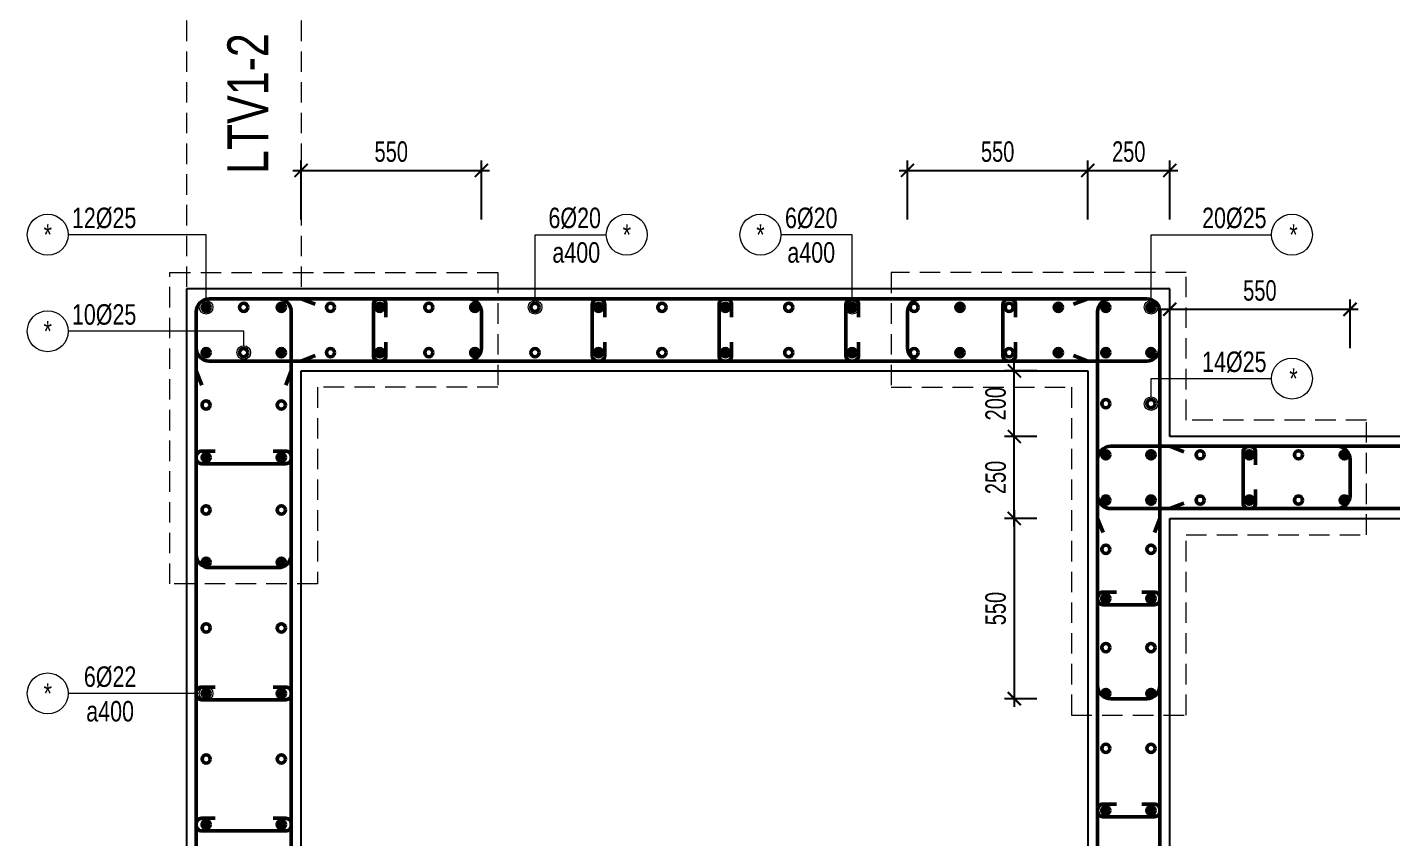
# Model space of a CAD drawing. Header units: millimetres. Extents: x -17374 to 181693, y -29783 to 15580.
# Drawn here: x 93423 to 97585, y 10256 to 12728 of the extents above; entities that cross this region are included whole.
import ezdxf
from ezdxf.enums import TextEntityAlignment as Align

# ---------------------------------------------------------------- set-up
doc = ezdxf.new("R2010")
doc.units = ezdxf.units.MM
doc.header["$LTSCALE"] = 250
doc.header["$MEASUREMENT"] = 0
doc.linetypes.add('HIDDEN', pattern=[0.375, 0.25, -0.125])
for name, color, linetype, lineweight in [('CDC.02.DIM', 1, 'Continuous', 18), ('CDC.03.BORDER', 3, 'Continuous', 25), ('CDC.04.HIDDEN', 8, 'HIDDEN', 15), ('CDC.05.STEEL', 4, 'Continuous', 50), ('CDC.06.TEXT', 2, 'Continuous', 18), ('CDC.11.NOTE', 8, 'Continuous', 18), ('CDC.14.STEELNUM', 9, 'Continuous', 18), ('STEEL_NODE', 6, 'Continuous', 50)]:
    doc.layers.add(name, color=color, linetype=linetype, lineweight=lineweight)
doc.styles.add('KC_SMTEXT', font='arial.ttf', dxfattribs={"width": 0.7})
doc.styles.add('KCS_SMTEXT', font='arial.ttf', dxfattribs={"width": 0.7})
doc.dimstyles.new('KCS_DIM25', dxfattribs={"dimscale": 25, "dimtxt": 2.5, "dimasz": 1.6, "dimexe": 1.2, "dimexo": 0, "dimgap": 1, "dimtad": 1, "dimdec": 0, "dimzin": 0, "dimdsep": 46, "dimtxsty": 'KCS_SMTEXT', "dimblk": 'ARCHTICK', "dimcen": 0, "dimdle": 1, "dimclrd": 1, "dimclre": 1, "dimclrt": 2, "dimadec": 0, "dimazin": 0, "dimtfac": 1, "dimtdec": 0, "dimtix": 1, "dimtmove": 2, "dimatfit": 3, "dimfxl": 1, "dimtolj": 1, "dimtzin": 0, "dimarcsym": 0})

# ---------------------------------------------------------------- blocks, each defined once
blk = doc.blocks.new('_ArchTick')
at = {"color": 0, "linetype": 'ByBlock', "const_width": 0.15}
blk.add_lwpolyline([(-0.5, -0.5), (0.5, 0.5)], dxfattribs=at)
blk = doc.blocks.new('*D219')
at = {"layer": 'CDC.02.DIM', "color": 1, "lineweight": -2, "transparency": 16777216}
for p, q in [((96434.2, 11204.8), (96434.2, 11504.8)), ((96502.4, 11479.8), (96404.2, 11479.8)), ((96502.4, 11229.8), (96404.2, 11229.8))]:
    blk.add_line(p, q, dxfattribs=at)
at = {"layer": 'Defpoints', "color": 0, "transparency": 16777216}
for p in [(96434.2, 11479.8), (96502.4, 11479.8), (96502.4, 11229.8)]:
    blk.add_point(p, dxfattribs=at)
at = {"layer": 'CDC.02.DIM', "color": 1, "lineweight": -2, "transparency": 16777216, "xscale": 40, "yscale": 40, "zscale": 40}
for p, rotation in [((96434.2, 11479.8), 90), ((96434.2, 11229.8), 270)]:
    blk.add_blockref('_ArchTick', p, dxfattribs=dict(at, rotation=rotation))
at = {"layer": 'CDC.02.DIM', "color": 2, "transparency": 16777216, "insert": (96377.3, 11354.8), "char_height": 62.5, "attachment_point": 5, "rotation": 90, "style": 'KCS_SMTEXT'}
blk.add_mtext('\\A1;250', dxfattribs=at)
blk = doc.blocks.new('*D224')
at = {"layer": 'CDC.02.DIM', "color": 1, "lineweight": -2, "transparency": 16777216}
for p, q in [((94258.3, 12142.2), (94258.3, 12321.7)), ((94808.3, 12142.2), (94808.3, 12321.7)), ((94233.3, 12291.7), (94833.3, 12291.7))]:
    blk.add_line(p, q, dxfattribs=at)
at = {"layer": 'Defpoints', "color": 0, "transparency": 16777216}
for p in [(94808.3, 12291.7), (94258.3, 12142.2), (94808.3, 12142.2)]:
    blk.add_point(p, dxfattribs=at)
at = {"layer": 'CDC.02.DIM', "color": 1, "lineweight": -2, "transparency": 16777216, "xscale": 40, "yscale": 40, "zscale": 40, "rotation": 180}
blk.add_blockref('_ArchTick', (94258.3, 12291.7), dxfattribs=at)
at = {"layer": 'CDC.02.DIM', "color": 1, "lineweight": -2, "transparency": 16777216, "xscale": 40, "yscale": 40, "zscale": 40}
blk.add_blockref('_ArchTick', (94808.3, 12291.7), dxfattribs=at)
at = {"layer": 'CDC.02.DIM', "color": 2, "transparency": 16777216, "insert": (94533.3, 12348.6), "char_height": 62.5, "attachment_point": 5, "style": 'KCS_SMTEXT'}
blk.add_mtext('\\A1;550', dxfattribs=at)
blk = doc.blocks.new('*D225')
at = {"layer": 'CDC.02.DIM', "color": 1, "lineweight": -2, "transparency": 16777216}
for p, q in [((96108.3, 12142.2), (96108.3, 12321.7)), ((96658.3, 12142.2), (96658.3, 12321.7)), ((96083.3, 12291.7), (96683.3, 12291.7))]:
    blk.add_line(p, q, dxfattribs=at)
at = {"layer": 'Defpoints', "color": 0, "transparency": 16777216}
for p in [(96658.3, 12291.7), (96108.3, 12142.2), (96658.3, 12142.2)]:
    blk.add_point(p, dxfattribs=at)
at = {"layer": 'CDC.02.DIM', "color": 1, "lineweight": -2, "transparency": 16777216, "xscale": 40, "yscale": 40, "zscale": 40, "rotation": 180}
blk.add_blockref('_ArchTick', (96108.3, 12291.7), dxfattribs=at)
at = {"layer": 'CDC.02.DIM', "color": 1, "lineweight": -2, "transparency": 16777216, "xscale": 40, "yscale": 40, "zscale": 40}
blk.add_blockref('_ArchTick', (96658.3, 12291.7), dxfattribs=at)
at = {"layer": 'CDC.02.DIM', "color": 2, "transparency": 16777216, "insert": (96383.3, 12348.6), "char_height": 62.5, "attachment_point": 5, "style": 'KCS_SMTEXT'}
blk.add_mtext('\\A1;550', dxfattribs=at)
blk = doc.blocks.new('*D226')
at = {"layer": 'CDC.02.DIM', "color": 1, "lineweight": -2, "transparency": 16777216}
for p, q in [((96883.3, 11867.9), (97483.3, 11867.9)), ((96908.3, 11748.9), (96908.3, 11897.9)), ((97458.3, 11748.9), (97458.3, 11897.9))]:
    blk.add_line(p, q, dxfattribs=at)
at = {"layer": 'Defpoints', "color": 0, "transparency": 16777216}
for p in [(97458.3, 11867.9), (96908.3, 11748.9), (97458.3, 11748.9)]:
    blk.add_point(p, dxfattribs=at)
at = {"layer": 'CDC.02.DIM', "color": 1, "lineweight": -2, "transparency": 16777216, "xscale": 40, "yscale": 40, "zscale": 40, "rotation": 180}
blk.add_blockref('_ArchTick', (96908.3, 11867.9), dxfattribs=at)
at = {"layer": 'CDC.02.DIM', "color": 1, "lineweight": -2, "transparency": 16777216, "xscale": 40, "yscale": 40, "zscale": 40}
blk.add_blockref('_ArchTick', (97458.3, 11867.9), dxfattribs=at)
at = {"layer": 'CDC.02.DIM', "color": 2, "transparency": 16777216, "insert": (97183.3, 11924.9), "char_height": 62.5, "attachment_point": 5, "style": 'KCS_SMTEXT'}
blk.add_mtext('\\A1;550', dxfattribs=at)
blk = doc.blocks.new('*D215')
at = {"layer": 'CDC.02.DIM', "color": 1, "lineweight": -2, "transparency": 16777216}
for p, q in [((96434.2, 11254.8), (96434.2, 10654.8)), ((96502.4, 11229.8), (96404.2, 11229.8)), ((96502.4, 10679.8), (96404.2, 10679.8))]:
    blk.add_line(p, q, dxfattribs=at)
at = {"layer": 'Defpoints', "color": 0, "transparency": 16777216}
for p in [(96502.4, 11229.8), (96434.2, 10679.8), (96502.4, 10679.8)]:
    blk.add_point(p, dxfattribs=at)
at = {"layer": 'CDC.02.DIM', "color": 1, "lineweight": -2, "transparency": 16777216, "xscale": 40, "yscale": 40, "zscale": 40}
for p, rotation in [((96434.2, 11229.8), 90), ((96434.2, 10679.8), 270)]:
    blk.add_blockref('_ArchTick', p, dxfattribs=dict(at, rotation=rotation))
at = {"layer": 'CDC.02.DIM', "color": 2, "transparency": 16777216, "insert": (96377.3, 10954.8), "char_height": 62.5, "attachment_point": 5, "rotation": 90, "style": 'KCS_SMTEXT'}
blk.add_mtext('\\A1;550', dxfattribs=at)
blk = doc.blocks.new('*D526')
at = {"layer": 'CDC.02.DIM', "color": 1, "lineweight": -2, "transparency": 16777216}
for p, q in [((96434.2, 11454.8), (96434.2, 11704.8)), ((96502.4, 11679.8), (96404.2, 11679.8)), ((96502.4, 11479.8), (96404.2, 11479.8))]:
    blk.add_line(p, q, dxfattribs=at)
at = {"layer": 'Defpoints', "color": 0, "transparency": 16777216}
for p in [(96434.2, 11679.8), (96502.4, 11679.8), (96502.4, 11479.8)]:
    blk.add_point(p, dxfattribs=at)
at = {"layer": 'CDC.02.DIM', "color": 1, "lineweight": -2, "transparency": 16777216, "xscale": 40, "yscale": 40, "zscale": 40}
for p, rotation in [((96434.2, 11679.8), 90), ((96434.2, 11479.8), 270)]:
    blk.add_blockref('_ArchTick', p, dxfattribs=dict(at, rotation=rotation))
at = {"layer": 'CDC.02.DIM', "color": 2, "transparency": 16777216, "insert": (96377.3, 11579.8), "char_height": 62.5, "attachment_point": 5, "rotation": 90, "style": 'KCS_SMTEXT'}
blk.add_mtext('\\A1;200', dxfattribs=at)
blk = doc.blocks.new('*D527')
at = {"layer": 'CDC.02.DIM', "color": 1, "lineweight": -2, "transparency": 16777216}
for p, q in [((96658.3, 12142.2), (96658.3, 12321.7)), ((96908.3, 12142.2), (96908.3, 12321.7)), ((96633.3, 12291.7), (96933.3, 12291.7))]:
    blk.add_line(p, q, dxfattribs=at)
at = {"layer": 'Defpoints', "color": 0, "transparency": 16777216}
for p in [(96908.3, 12291.7), (96658.3, 12142.2), (96908.3, 12142.2)]:
    blk.add_point(p, dxfattribs=at)
at = {"layer": 'CDC.02.DIM', "color": 1, "lineweight": -2, "transparency": 16777216, "xscale": 40, "yscale": 40, "zscale": 40, "rotation": 180}
blk.add_blockref('_ArchTick', (96658.3, 12291.7), dxfattribs=at)
at = {"layer": 'CDC.02.DIM', "color": 1, "lineweight": -2, "transparency": 16777216, "xscale": 40, "yscale": 40, "zscale": 40}
blk.add_blockref('_ArchTick', (96908.3, 12291.7), dxfattribs=at)
at = {"layer": 'CDC.02.DIM', "color": 2, "transparency": 16777216, "insert": (96783.3, 12348.6), "char_height": 62.5, "attachment_point": 5, "style": 'KCS_SMTEXT'}
blk.add_mtext('\\A1;250', dxfattribs=at)

msp = doc.modelspace()

# ---------------------------------------------------------------- hatches: boundary and pattern name
at = {"layer": 'STEEL_NODE'}
h = msp.add_hatch(color=1, dxfattribs=at)
h.dxf.hatch_style = 1
h.paths.add_polyline_path([(93981, 11873.9, 1), (93956, 11873.9, 1)])
h = msp.add_hatch(color=1, dxfattribs=at)
h.dxf.hatch_style = 1
h.paths.add_polyline_path([(93956, 11873.9, -1), (93981, 11873.9, -1)])
h = msp.add_hatch(color=1, dxfattribs=at)
h.dxf.hatch_style = 1
h.paths.add_polyline_path([(94185.6, 11873.9, -1), (94210.6, 11873.9, -1)])
h = msp.add_hatch(color=1, dxfattribs=at)
h.dxf.hatch_style = 1
h.paths.add_polyline_path([(94210.6, 11873.9, 1), (94185.6, 11873.9, 1)])
h = msp.add_hatch(color=1, dxfattribs=at)
h.dxf.hatch_style = 1
h.paths.add_polyline_path([(94485.6, 11873.9, -1), (94510.6, 11873.9, -1)])
h = msp.add_hatch(color=1, dxfattribs=at)
h.dxf.hatch_style = 1
h.paths.add_polyline_path([(94510.6, 11873.9, 1), (94485.6, 11873.9, 1)])
h = msp.add_hatch(color=1, dxfattribs=at)
h.dxf.hatch_style = 1
h.paths.add_polyline_path([(94775.6, 11873.9, -1), (94800.6, 11873.9, -1)])
h = msp.add_hatch(color=1, dxfattribs=at)
h.dxf.hatch_style = 1
h.paths.add_polyline_path([(94800.6, 11873.9, 1), (94775.6, 11873.9, 1)])
h = msp.add_hatch(color=1, dxfattribs=at)
h.dxf.hatch_style = 1
h.paths.add_polyline_path([(95153.07, 11873.9, 1), (95178.07, 11873.9, 1)])
h = msp.add_hatch(color=1, dxfattribs=at)
h.dxf.hatch_style = 1
h.paths.add_polyline_path([(95540.05, 11873.9, 1), (95565.05, 11873.9, 1)])
h = msp.add_hatch(color=1, dxfattribs=at)
h.dxf.hatch_style = 1
h.paths.add_polyline_path([(95927.04, 11873.9, 1), (95952.04, 11873.9, 1)])
h = msp.add_hatch(color=1, dxfattribs=at)
h.dxf.hatch_style = 1
h.paths.add_polyline_path([(96256, 11873.9, 1), (96281, 11873.9, 1)])
h = msp.add_hatch(color=1, dxfattribs=at)
h.dxf.hatch_style = 1
h.paths.add_polyline_path([(96556, 11873.9, 1), (96581, 11873.9, 1)])
h = msp.add_hatch(color=1, dxfattribs=at)
h.dxf.hatch_style = 1
h.paths.add_polyline_path([(96701.01, 11873.9, -1), (96726.01, 11873.9, -1)])
h = msp.add_hatch(color=1, dxfattribs=at)
h.dxf.hatch_style = 1
h.paths.add_polyline_path([(96863.72, 11873.9, 1), (96838.72, 11873.9, 1)])
h = msp.add_hatch(color=1, dxfattribs=at)
h.dxf.hatch_style = 1
h.paths.add_polyline_path([(93981, 11735.73, -1), (93956, 11735.73, -1)])
h = msp.add_hatch(color=1, dxfattribs=at)
h.dxf.hatch_style = 1
h.paths.add_polyline_path([(94185.6, 11735.73, 1), (94210.6, 11735.73, 1)])
h = msp.add_hatch(color=1, dxfattribs=at)
h.dxf.hatch_style = 1
h.paths.add_polyline_path([(94485.6, 11735.73, 1), (94510.6, 11735.73, 1)])
h = msp.add_hatch(color=1, dxfattribs=at)
h.dxf.hatch_style = 1
h.paths.add_polyline_path([(94775.6, 11735.73, 1), (94800.6, 11735.73, 1)])
h = msp.add_hatch(color=1, dxfattribs=at)
h.dxf.hatch_style = 1
h.paths.add_polyline_path([(95153.07, 11735.73, 1), (95178.07, 11735.73, 1)])
h = msp.add_hatch(color=1, dxfattribs=at)
h.dxf.hatch_style = 1
h.paths.add_polyline_path([(95540.05, 11735.73, 1), (95565.05, 11735.73, 1)])
h = msp.add_hatch(color=1, dxfattribs=at)
h.dxf.hatch_style = 1
h.paths.add_polyline_path([(95927.04, 11735.73, 1), (95952.04, 11735.73, 1)])
h = msp.add_hatch(color=1, dxfattribs=at)
h.dxf.hatch_style = 1
h.paths.add_polyline_path([(96256, 11735.73, 1), (96281, 11735.73, 1)])
h = msp.add_hatch(color=1, dxfattribs=at)
h.dxf.hatch_style = 1
h.paths.add_polyline_path([(96556, 11735.73, 1), (96581, 11735.73, 1)])
h = msp.add_hatch(color=1, dxfattribs=at)
h.dxf.hatch_style = 1
h.paths.add_polyline_path([(96726.01, 11735.73, -1), (96701.01, 11735.73, -1)])
h = msp.add_hatch(color=1, dxfattribs=at)
h.dxf.hatch_style = 1
h.paths.add_polyline_path([(96838.72, 11735.73, 1), (96863.72, 11735.73, 1)])
h = msp.add_hatch(color=1, dxfattribs=at)
h.dxf.hatch_style = 1
h.paths.add_polyline_path([(93981, 11415.73, -1), (93956, 11415.73, -1)])
h = msp.add_hatch(color=1, dxfattribs=at)
h.dxf.hatch_style = 1
h.paths.add_polyline_path([(94185.6, 11415.73, 1), (94210.6, 11415.73, 1)])
h = msp.add_hatch(color=1, dxfattribs=at)
h.dxf.hatch_style = 1
h.paths.add_polyline_path([(96701.01, 11423.9, -1), (96726.01, 11423.9, -1)])
h = msp.add_hatch(color=1, dxfattribs=at)
h.dxf.hatch_style = 1
h.paths.add_polyline_path([(96863.72, 11423.9, 1), (96838.72, 11423.9, 1)])
h = msp.add_hatch(color=1, dxfattribs=at)
h.dxf.hatch_style = 1
h.paths.add_polyline_path([(97138.72, 11423.9, -1), (97163.72, 11423.9, -1)])
h = msp.add_hatch(color=1, dxfattribs=at)
h.dxf.hatch_style = 1
h.paths.add_polyline_path([(97428.72, 11423.9, -1), (97453.72, 11423.9, -1)])
h = msp.add_hatch(color=1, dxfattribs=at)
h.dxf.hatch_style = 1
h.paths.add_polyline_path([(96726.01, 11285.73, -1), (96701.01, 11285.73, -1)])
h = msp.add_hatch(color=1, dxfattribs=at)
h.dxf.hatch_style = 1
h.paths.add_polyline_path([(96838.72, 11285.73, 1), (96863.72, 11285.73, 1)])
h = msp.add_hatch(color=1, dxfattribs=at)
h.dxf.hatch_style = 1
h.paths.add_polyline_path([(97163.72, 11285.73, -1), (97138.72, 11285.73, -1)])
h = msp.add_hatch(color=1, dxfattribs=at)
h.dxf.hatch_style = 1
h.paths.add_polyline_path([(97453.72, 11285.73, -1), (97428.72, 11285.73, -1)])
h = msp.add_hatch(color=1, dxfattribs=at)
h.dxf.hatch_style = 1
h.paths.add_polyline_path([(93981, 11095.73, -1), (93956, 11095.73, -1)])
h = msp.add_hatch(color=1, dxfattribs=at)
h.dxf.hatch_style = 1
h.paths.add_polyline_path([(94185.6, 11095.73, 1), (94210.6, 11095.73, 1)])
h = msp.add_hatch(color=1, dxfattribs=at)
h.dxf.hatch_style = 1
h.paths.add_polyline_path([(96726.01, 10985.73, 1), (96701.01, 10985.73, 1)])
h = msp.add_hatch(color=1, dxfattribs=at)
h.dxf.hatch_style = 1
h.paths.add_polyline_path([(96838.72, 10985.73, -1), (96863.72, 10985.73, -1)])
h = msp.add_hatch(color=1, dxfattribs=at)
h.dxf.hatch_style = 1
h.paths.add_polyline_path([(93981, 10695.73, -1), (93956, 10695.73, -1)])
h = msp.add_hatch(color=1, dxfattribs=at)
h.dxf.hatch_style = 1
h.paths.add_polyline_path([(94185.6, 10695.73, 1), (94210.6, 10695.73, 1)])
h = msp.add_hatch(color=1, dxfattribs=at)
h.dxf.hatch_style = 1
h.paths.add_polyline_path([(96726.01, 10695.73, 1), (96701.01, 10695.73, 1)])
h = msp.add_hatch(color=1, dxfattribs=at)
h.dxf.hatch_style = 1
h.paths.add_polyline_path([(96838.72, 10695.73, -1), (96863.72, 10695.73, -1)])
h = msp.add_hatch(color=1, dxfattribs=at)
h.dxf.hatch_style = 1
h.paths.add_polyline_path([(96726.01, 10338.87, 1), (96701.01, 10338.87, 1)])
h = msp.add_hatch(color=1, dxfattribs=at)
h.dxf.hatch_style = 1
h.paths.add_polyline_path([(96838.72, 10338.87, -1), (96863.72, 10338.87, -1)])
h = msp.add_hatch(color=1, dxfattribs=at)
h.dxf.hatch_style = 1
h.paths.add_polyline_path([(93981, 10295.73, -1), (93956, 10295.73, -1)])
h = msp.add_hatch(color=1, dxfattribs=at)
h.dxf.hatch_style = 1
h.paths.add_polyline_path([(94185.6, 10295.73, 1), (94210.6, 10295.73, 1)])

# ---------------------------------------------------------------- linework, layer by layer
at = {"layer": 'CDC.03.BORDER'}
for p, q in [((96908.3, 11929.81), (93908.3, 11929.81)), ((93908.3, 11929.81), (93908.3, 8529.81)), ((96908.3, 11479.81), (96908.3, 11929.81)), ((94258.3, 8879.81), (94258.3, 11679.81)), ((94258.3, 11679.81), (96658.3, 11679.81)), ((96658.3, 11679.81), (96658.3, 8879.81)), ((101818.3, 11479.81), (96908.3, 11479.81)), ((96908.3, 8879.81), (96908.3, 11229.81)), ((96908.3, 11229.81), (99108.3, 11229.81))]:
    msp.add_line(p, q, dxfattribs=at)
at = {"layer": 'CDC.04.HIDDEN'}
for p, q in [((93908.3, 13029.81), (93908.3, 11929.81)), ((94258.3, 13029.81), (94258.3, 11929.81))]:
    msp.add_line(p, q, dxfattribs=at)
for points in [[(94858.3, 11979.81), (94858.3, 11629.81), (94308.3, 11629.81), (94308.3, 11029.81), (93858.3, 11029.81), (93858.3, 11979.81), (94858.3, 11979.81)], [(96958.3, 11179.81), (97508.3, 11179.81), (97508.3, 11529.81), (96958.3, 11529.81), (96958.3, 11979.81), (96058.3, 11979.81), (96058.3, 11629.81), (96608.3, 11629.81), (96608.3, 10629.81), (96958.3, 10629.81), (96958.3, 11179.81)]]:
    msp.add_lwpolyline(points, close=True, dxfattribs=at)
at = {"layer": 'CDC.05.STEEL'}
for points in [[(94188.3, 11079.81, 0.4142136), (94228.3, 11119.81), (94228.3, 11859.81, 0.4142136), (94188.3, 11899.81), (93978.3, 11899.81, 0.4142136), (93938.3, 11859.81), (93938.3, 11119.81, 0.4142136), (93978.3, 11079.81)], [(94808.3, 11859.81, 0.4142136), (94768.3, 11899.81), (93978.3, 11899.81, 0.4142136), (93938.3, 11859.81), (93938.3, 11749.81, 0.4142136), (93978.3, 11709.81), (94768.3, 11709.81, 0.4142136), (94808.3, 11749.81)], [(96877.94, 11859.81, 0.4142136), (96837.94, 11899.81), (96148.3, 11899.81, 0.4142136), (96108.3, 11859.81), (96108.3, 11749.81, 0.4142136), (96148.3, 11709.81), (96837.94, 11709.81, 0.4142136), (96877.94, 11749.81)], [(96838.3, 10679.81, 0.4142136), (96878.3, 10719.81), (96878.3, 11859.81, 0.4142136), (96838.3, 11899.81), (96728.3, 11899.81, 0.4142136), (96688.3, 11859.81), (96688.3, 10719.81, 0.4142136), (96728.3, 10679.81)], [(97458.3, 11409.81, 0.4142136), (97418.3, 11449.81), (96728.3, 11449.81, 0.4142136), (96688.3, 11409.81), (96688.3, 11299.81, 0.4142136), (96728.3, 11259.81), (97418.3, 11259.81, 0.4142136), (97458.3, 11299.81)]]:
    msp.add_lwpolyline(points, format="xyb", close=True, dxfattribs=at)
for points in [[(94301.65, 11883.04), (94258.3, 11899.81), (96658.3, 11899.81), (96614.96, 11883.04)], [(94301.65, 11726.59), (94258.3, 11709.81), (96658.3, 11709.81), (96614.96, 11726.59)], [(93955.08, 11636.47), (93938.3, 11679.81), (93938.3, 8879.81), (93955.07, 8923.16)], [(94211.53, 11636.47), (94228.3, 11679.81), (94228.3, 8879.81), (94211.53, 8923.16)], [(96951.65, 11433.04), (96908.3, 11449.81), (101748.63, 11449.81), (101705.29, 11433.04)], [(96951.65, 11276.59), (96908.3, 11259.81), (101748.63, 11259.81), (101705.29, 11276.59)], [(96705.08, 11186.47), (96688.31, 11229.81), (96688.3, 8879.81), (96705.08, 8923.16)], [(96861.53, 11186.47), (96878.3, 11229.81), (96878.3, 8879.81), (96861.53, 8923.16)]]:
    msp.add_lwpolyline(points, dxfattribs=at)
for points in [[(94517.18, 11843.62), (94517.18, 11882.99, 0.4142136), (94500.93, 11899.24), (94495.28, 11899.24, 0.4142136), (94479.03, 11882.99), (94479.03, 11726.07, 0.4142136), (94495.28, 11709.81), (94500.93, 11709.81, 0.4142136), (94517.18, 11726.07), (94517.18, 11767.86)], [(95184.65, 11843.62), (95184.65, 11882.99, 0.4142136), (95168.39, 11899.24), (95162.75, 11899.24, 0.4142136), (95146.49, 11882.99), (95146.49, 11726.07, 0.4142136), (95162.75, 11709.81), (95168.39, 11709.81, 0.4142136), (95184.65, 11726.07), (95184.65, 11767.86)], [(95571.63, 11843.62), (95571.63, 11882.99, 0.4142136), (95555.38, 11899.24), (95549.73, 11899.24, 0.4142136), (95533.48, 11882.99), (95533.48, 11726.07, 0.4142136), (95549.73, 11709.81), (95555.38, 11709.81, 0.4142136), (95571.63, 11726.07), (95571.63, 11767.86)], [(95958.62, 11843.62), (95958.62, 11882.99, 0.4142136), (95942.36, 11899.24), (95936.72, 11899.24, 0.4142136), (95920.46, 11882.99), (95920.46, 11726.07, 0.4142136), (95936.72, 11709.81), (95942.36, 11709.81, 0.4142136), (95958.62, 11726.07), (95958.62, 11767.86)], [(96437.58, 11843.62), (96437.58, 11882.99, 0.4142136), (96421.32, 11899.24), (96415.68, 11899.24, 0.4142136), (96399.43, 11882.99), (96399.43, 11726.07, 0.4142136), (96415.68, 11709.81), (96421.32, 11709.81, 0.4142136), (96437.58, 11726.07), (96437.58, 11767.86)], [(97170.3, 11393.62), (97170.3, 11432.99, 0.4142136), (97154.04, 11449.24), (97148.4, 11449.24, 0.4142136), (97132.15, 11432.99), (97132.15, 11276.07, 0.4142136), (97148.4, 11259.81), (97154.04, 11259.81, 0.4142136), (97170.3, 11276.07), (97170.3, 11317.86)], [(94172.68, 11434.9), (94212.05, 11434.9, -0.4142136), (94228.3, 11418.64), (94228.3, 11413, -0.4142136), (94212.05, 11396.74), (93954.56, 11396.74, -0.4142136), (93938.3, 11413), (93938.3, 11418.64, -0.4142136), (93954.56, 11434.9), (93996.35, 11434.9)], [(96822.68, 11004.8), (96862.05, 11004.8, -0.4142136), (96878.3, 10988.55), (96878.3, 10982.9, -0.4142136), (96862.05, 10966.65), (96704.56, 10966.65, -0.4142136), (96688.3, 10982.9), (96688.3, 10988.55, -0.4142136), (96704.56, 11004.8), (96746.35, 11004.8)], [(94172.68, 10714.9), (94212.05, 10714.9, -0.4142136), (94228.3, 10698.64), (94228.3, 10693, -0.4142136), (94212.05, 10676.74), (93954.56, 10676.74, -0.4142136), (93938.3, 10693), (93938.3, 10698.64, -0.4142136), (93954.56, 10714.9), (93996.35, 10714.9)], [(96822.68, 10357.95), (96862.05, 10357.95, -0.4142136), (96878.3, 10341.69), (96878.3, 10336.05, -0.4142136), (96862.05, 10319.79), (96704.56, 10319.79, -0.4142136), (96688.3, 10336.05), (96688.3, 10341.69, -0.4142136), (96704.56, 10357.95), (96746.35, 10357.95)], [(94172.68, 10314.9), (94212.05, 10314.9, -0.4142136), (94228.3, 10298.64), (94228.3, 10293, -0.4142136), (94212.05, 10276.74), (93954.56, 10276.74, -0.4142136), (93938.3, 10293), (93938.3, 10298.64, -0.4142136), (93954.56, 10314.9), (93996.35, 10314.9)]]:
    msp.add_lwpolyline(points, format="xyb", dxfattribs=at)
at = {"layer": 'CDC.11.NOTE', "color": 1}
msp.add_line((93947.67, 10695.82), (93547.95, 10695.82), dxfattribs=at)
for points in [[(93968.5, 11894.73), (93968.5, 12095.5), (93547.95, 12095.5)], [(94972.08, 11894.73), (94972.08, 12095.5), (95189.37, 12095.5)], [(95939.54, 11894.73), (95939.54, 12095.5), (95722.25, 12095.5)], [(96851.22, 11894.73), (96851.22, 12095.5), (97218.48, 12095.5)], [(94083.3, 11756.56), (94083.3, 11800.91), (93547.95, 11800.91)], [(96851.22, 11600.65), (96851.22, 11656.55), (97218.48, 11656.55)]]:
    msp.add_lwpolyline(points, dxfattribs=at)
for centre in [(93968.5, 11873.9), (94972.08, 11873.9), (95939.54, 11873.9), (96851.22, 11873.9), (94083.3, 11735.73), (96851.22, 11579.81), (93968.5, 10695.73)]:
    msp.add_circle(centre, 20.83, dxfattribs=at)
at = {"layer": 'CDC.14.STEELNUM'}
for centre in [(93485.45, 12095.5), (95251.87, 12095.5), (95659.75, 12095.5), (97280.98, 12095.5), (93485.45, 11800.91), (97280.98, 11656.55), (93485.45, 10695.82)]:
    msp.add_circle(centre, 62.5, dxfattribs=at)
at = {"layer": 'STEEL_NODE', "color": 3}
for centre in [(93968.5, 11873.9), (93968.5, 11873.9), (94083.3, 11873.9), (94083.3, 11873.9), (94198.1, 11873.9), (94198.1, 11873.9), (94348.1, 11873.9), (94498.1, 11873.9), (94498.1, 11873.9), (94648.1, 11873.9), (94788.1, 11873.9), (94788.1, 11873.9), (94972.08, 11873.9), (95165.57, 11873.9), (95359.06, 11873.9), (95552.55, 11873.9), (95746.05, 11873.9), (95939.54, 11873.9), (96128.5, 11873.9), (96128.5, 11873.9), (96268.5, 11873.9), (96418.5, 11873.9), (96418.5, 11873.9), (96568.5, 11873.9), (96713.51, 11873.9), (96851.22, 11873.9), (93968.5, 11735.73), (94083.3, 11735.73), (94198.1, 11735.73), (94348.1, 11735.73), (94498.1, 11735.73), (94648.1, 11735.73), (94788.1, 11735.73), (94972.08, 11735.73), (95165.57, 11735.73), (95359.06, 11735.73), (95552.55, 11735.73), (95746.05, 11735.73), (95939.54, 11735.73), (96128.5, 11735.73), (96268.5, 11735.73), (96418.5, 11735.73), (96568.5, 11735.73), (96713.51, 11735.73), (96851.22, 11735.73), (93968.46, 11575.73), (94198.06, 11575.73), (96713.51, 11579.81), (96851.22, 11579.81), (93968.5, 11415.73), (94198.1, 11415.73), (96713.51, 11423.9), (96851.22, 11423.9), (97001.22, 11423.9), (97151.22, 11423.9), (97301.22, 11423.9), (97441.22, 11423.9), (96713.51, 11285.73), (96851.22, 11285.73), (97001.22, 11285.73), (97151.22, 11285.73), (97301.22, 11285.73), (97441.22, 11285.73), (93968.46, 11255.73), (94198.06, 11255.73), (96713.51, 11135.73), (96851.22, 11135.73), (93968.5, 11095.73), (94198.1, 11095.73), (96713.51, 10985.73), (96851.22, 10985.73), (93968.5, 10895.73), (94198.1, 10895.73), (96713.51, 10835.73), (96851.22, 10835.73), (93968.5, 10695.73), (94198.1, 10695.73), (96713.51, 10695.73), (96851.22, 10695.73), (96713.51, 10528.24), (96851.22, 10528.24), (93968.5, 10495.73), (94198.1, 10495.73), (96713.51, 10338.87), (96851.22, 10338.87), (93968.5, 10295.73), (94198.1, 10295.73)]:
    msp.add_circle(centre, 12.5, dxfattribs=at)

# ---------------------------------------------------------------- texts
at = {"layer": 'CDC.06.TEXT', "color": 4, "style": 'KCS_SMTEXT', "width": 0.75}
msp.add_text('LTV1-2', height=125, rotation=90, dxfattribs=at).set_placement((94158.29, 12495.4), align=Align.CENTER)
at = {"layer": 'CDC.06.TEXT', "style": 'KC_SMTEXT', "width": 0.75}
for s, p in [('12%%C25', (93657.41, 12115.5)), ('6%%C20', (95093.02, 12115.5)), ('6%%C20', (95814.6, 12115.5)), ('20%%C25', (97105.3, 12115.5)), ('a400', (95097.79, 12010)), ('a400', (95814.6, 12010)), ('10%%C25', (93657.41, 11820.91)), ('14%%C25', (97105.3, 11676.55)), ('6%%C22', (93675.62, 10715.82)), ('a400', (93675.62, 10610.32))]:
    msp.add_text(s, height=62.5, dxfattribs=at).set_placement(p, align=Align.CENTER)
at = {"layer": 'CDC.14.STEELNUM', "color": 2, "style": 'KC_SMTEXT', "width": 0.75}
for p in [(93485.45, 12095.5), (95252.13, 12095.5), (95659.75, 12095.5), (97285.88, 12095.5), (93485.45, 11800.91), (97285.88, 11656.55), (93485.45, 10695.82)]:
    msp.add_text('*', height=62.5, dxfattribs=at).set_placement(p, align=Align.MIDDLE_CENTER)

# ---------------------------------------------------------------- dimensions: what is measured, and where the dimension line sits
at = {"layer": 'CDC.02.DIM'}
for base, p1, p2, picture, middle in [((94808.3, 12291.71), (94258.3, 12142.23), (94808.3, 12142.23), '*D224', (94533.3, 12348.62)), ((96658.3, 12291.71), (96108.3, 12142.23), (96658.3, 12142.23), '*D225', (96383.3, 12348.62)), ((96908.3, 12291.71), (96658.3, 12142.23), (96908.3, 12142.23), '*D527', (96783.3, 12348.62)), ((97458.3, 11867.94), (96908.3, 11748.87), (97458.3, 11748.87), '*D226', (97183.3, 11924.86))]:
    dim = msp.add_linear_dim(base=base, p1=p1, p2=p2, dimstyle='KCS_DIM25', dxfattribs=at)
    dim.commit()
    dim.dimension.update_dxf_attribs({"geometry": picture, "text_midpoint": middle})
for base, p1, p2, picture, middle in [((96434.16, 11679.81), (96502.35, 11479.81), (96502.35, 11679.81), '*D526', (96377.25, 11579.81)), ((96434.16, 11479.81), (96502.35, 11229.81), (96502.35, 11479.81), '*D219', (96377.25, 11354.81)), ((96434.16, 10679.81), (96502.35, 11229.81), (96502.35, 10679.81), '*D215', (96377.25, 10954.81))]:
    dim = msp.add_linear_dim(base=base, p1=p1, p2=p2, angle=90, dimstyle='KCS_DIM25', dxfattribs=at)
    dim.commit()
    dim.dimension.update_dxf_attribs({"geometry": picture, "text_midpoint": middle})

doc.saveas('drawing.dxf')
